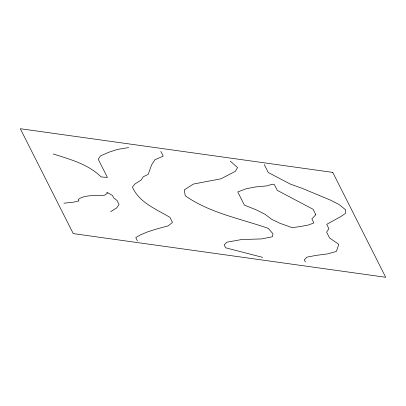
<?xml version="1.0" encoding="UTF-8"?>
<svg xmlns="http://www.w3.org/2000/svg" width="406" height="406" viewBox="0 0 406 406"><rect width="100%" height="100%" fill="white"/><g stroke="black" fill="none" stroke-linecap="round" stroke-linejoin="round"><path stroke-width="0.61" d="M110.615 211.749L116.72 207.862L119.039 204.462L117.014 200.457L113.741 197.966L112.457 195.418L106.829 192.261L107.382 193.357L104.327 195.296C95.72 196.174 85.722 194.205 78.18 199.427L78.916 200.884L73.506 202.158L63.945 203.193M128.641 147.586L117.461 149.408L108.818 152.26L100.546 155.843L98.227 159.243L107.417 177.452L101.094 176.904C88.061 164.049 70.096 159.385 53.211 153.965M262.718 257.384L225.614 247.792L224.142 244.879L226.827 242.209L241.611 239.54L261.469 238.931L272.467 236.744L272.984 233.77L268.239 228.37C240.195 218.535 210.039 213.114 185.237 195.778L184.283 189.891L193.439 184.06L221.021 178.782L235.404 171.312L237.535 167.551L230.258 161.116M264.235 164.511L268.28 172.525L290.234 184.055L302.556 188.485L330.651 200.199L338.817 204.385L345.547 209.729L345.399 213.429L340.913 216.525L326.713 224.356L328.921 228.725L326.602 232.125L329.545 237.957L338.812 244.326L336.346 251.431L327.52 253.917L316.157 255.374L306.961 257.135L304.277 259.81L305.383 261.992M160.822 151.408L163.212 156.143L154.935 159.725L151.55 165.003L148.205 174.352L143.348 176.722L141.034 180.122L134.929 184.004L132.427 187.039C139.136 202.579 156.269 209.156 169.901 217.327L172.474 222.427L168.17 225.888L155.737 229.228L147.094 232.08L140.44 234.871L135.766 237.601L137.421 240.88M315.792 214.708L311.859 218.895L313.879 222.899L308.839 224.904L299.648 226.665L292.071 227.639L279.749 223.209L271.771 219.382L265.225 214.409L257.059 210.222L244.371 205.06L237.754 191.952L246.214 188.734L255.41 186.973L266.955 185.877L272.177 184.238L274.349 184.542L277.288 190.368L313.036 209.242L315.792 214.708M332.753 172.398L20.3 128.717L73.247 233.602L385.7 277.283L332.753 172.398"/></g></svg>
